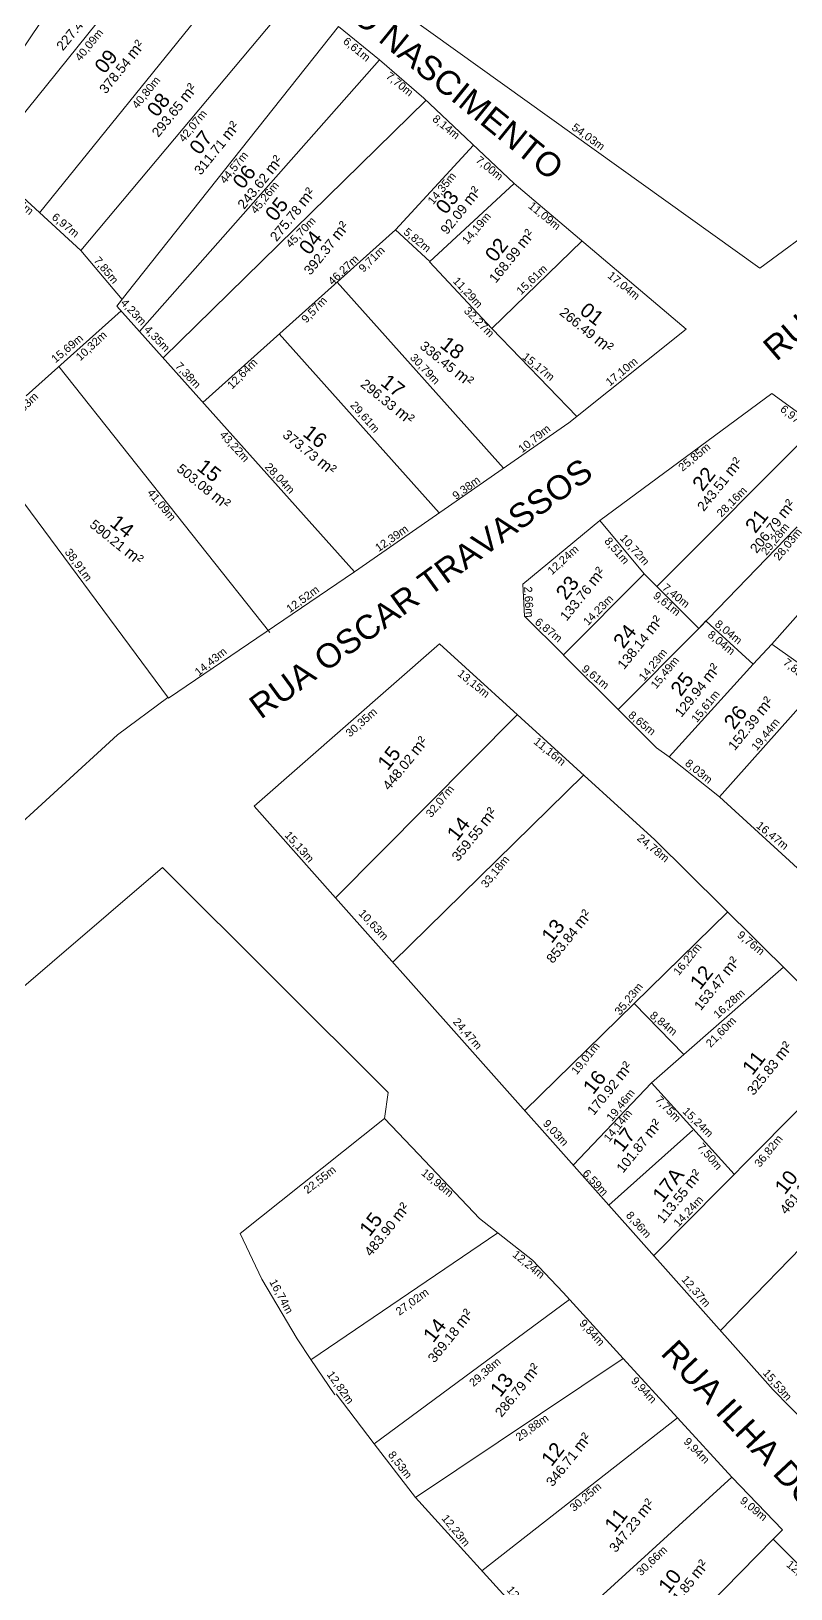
# Model space of a CAD drawing. Header units: metres. Extents: x 3808 to 8215, y 2374 to 6187.
# Drawn here: x 5863.4 to 5958.3, y 3714.8 to 3909.4 of the extents above; entities that cross this region are included whole.
import ezdxf

# ---------------------------------------------------------------- set-up
doc = ezdxf.new("R2010")
doc.units = ezdxf.units.M
doc.linetypes.add('CENTER', pattern=[2, 1.25, -0.25, 0.25, -0.25])
for name, color, linetype in [('0 - Cotas', 7, 'Continuous'), ('0 - Linhas Quadras', 7, 'Continuous'), ('0 - Nome Ruas', 7, 'CENTER'), ('0 - Numero de Lotes', 6, 'Continuous'), ('0 - Área Dos Lotes', 1, 'Continuous'), ('COTAS', 7, 'Continuous'), ('Fluxo', 170, 'Continuous')]:
    doc.layers.add(name, color=color, linetype=linetype)
doc.styles.add('Arial', font='arial.ttf')
doc.styles.add('pedro', font='arial.ttf', dxfattribs={"height": 3})
doc.dimstyles.new('Copy(2) of ISO-25', dxfattribs={"dimtxt": 1, "dimasz": 2.5, "dimexe": 1.25, "dimexo": 0.625, "dimgap": 0.2, "dimtad": 1, "dimtoh": 1, "dimlfac": 1, "dimzin": 1, "dimtxsty": 'Arial', "dimblk": 'NONE', "dimcen": 0, "dimse1": 1, "dimse2": 1, "dimsd1": 1, "dimsd2": 1, "dimclrt": 256, "dimaunit": 1, "dimadec": 3, "dimazin": 0, "dimtfac": 1, "dimtmove": 0, "dimatfit": 3, "dimldrblk": 'NONE', "dimfxl": 1, "dimtolj": 1, "dimtzin": 0, "dimarcsym": 0})

# ---------------------------------------------------------------- blocks, each defined once
blk = doc.blocks.new('*D6315')
at = {"layer": 'Defpoints', "color": 0, "linetype": 'Continuous', "transparency": 16777216}
for p in [(5761.16, 3778.97), (5950.02, 3536.64), (5947.98, 3535.06)]:
    blk.add_point(p, dxfattribs=at)
at = {"layer": 'COTAS', "linetype": 'Continuous', "lineweight": 5, "transparency": 16777216, "insert": (5854.18, 3656.71), "char_height": 1, "attachment_point": 5, "rotation": 307.9315, "style": 'Arial'}
blk.add_mtext('\\A1;307,23m', dxfattribs=at)
blk = doc.blocks.new('_None')

msp = doc.modelspace()

# ---------------------------------------------------------------- hatches: boundary and pattern name
at = {"layer": 'Fluxo', "lineweight": 5}
h = msp.add_hatch(dxfattribs=at)
h.set_pattern_fill('ANSI32', color=256, scale=0.15)
h.set_pattern_definition([(45, (-581.274, 256.0805), (-1.01027881, 1.01027881), []), (45, (-580.6005, 256.0805), (-1.01027881, 1.01027881), [])])
edge = h.paths.add_edge_path()
edge.add_arc((6409.322, 3934.822), 605.94, 215.558436, 220.888153)
edge.add_arc((6409.322, 3934.822), 601.94, 215.558436, 220.888153)
edge.add_line((5951.237, 3538.183), (5954.261, 3540.801))
edge.add_arc((10925.118, 7550.386), 6385.997, 217.3930198, 218.3872368)
edge.add_arc((10925.118, 7550.386), 6389.997, 217.3930198, 218.3872368)
edge.add_arc((8022.058, 5423.597), 2788.956, 216.17081, 218.897105)
edge.add_arc((8022.058, 5423.597), 2792.956, 216.17081, 218.897105)
edge.add_arc((6561.25, 4446.689), 1035.746, 216.369866, 220.234553)
edge.add_arc((6561.25, 4446.689), 1039.746, 216.369866, 220.234553)
edge.add_line((5727.223, 3832.546), (5655.544, 3923.802))
edge.add_line((5724.078, 3830.075), (5652.399, 3921.332))
edge.add_line((5655.674, 3923.617), (5438.849, 4274.969))
edge.add_line((5652.27, 3921.517), (5435.445, 4272.868))

# ---------------------------------------------------------------- linework, layer by layer
at = {"layer": '0 - Linhas Quadras', "linetype": 'Continuous', "lineweight": 5}
for p, q in [((5854.544, 3895.688, 0), (5876.836, 3928.794, 0)), ((5882.662, 3924.239, 0), (5857.528, 3893.011, 0)), ((5890.075, 3918.442, 0), (5864.417, 3886.722, 0)), ((5869.574, 3882.015, 0), (5896.133, 3913.693, 0)), ((5875.373, 3876.72, 0), (5901.76, 3909.974, 0)), ((5901.76, 3909.974, 0), (5906.905, 3905.823, 0)), ((5954.455, 3879.781, 0), (5910.513, 3911.212, 0)), ((5906.905, 3905.823, 0), (5876.914, 3871.873, 0)), ((5906.905, 3905.823, 0), (5912.459, 3901.015, 0)), ((5847.389, 3902.268, 0), (5869.574, 3882.015, 0)), ((5912.723, 3900.765, 0), (5879.852, 3868.592, 0)), ((5912.459, 3901.015, 0), (5923.759, 3890.348, 0)), ((5979.683, 3898.357, 0), (5954.455, 3879.781, 0)), ((5918.656, 3895.165, 0), (5908.916, 3884.592, 0)), ((5923.759, 3890.348, 0), (5913.139, 3880.58, 0)), ((5923.759, 3890.348, 0), (5945.255, 3872.187, 0)), ((5908.916, 3884.592, 0), (5884.839, 3863.025, 0)), ((5908.916, 3884.592, 0), (5913.205, 3880.641, 0)), ((5932.233, 3883.189, 0), (5920.934, 3872.262, 0)), ((5869.574, 3882.015, 0), (5874.715, 3875.891, 0)), ((5913.139, 3880.58, 0), (5920.934, 3872.262, 0)), ((5875.373, 3876.72, 0), (5874.057, 3875.062, 0)), ((5922.398, 3854.809, 0), (5901.595, 3878.033, 0)), ((5874.057, 3875.062, 0), (5903.787, 3841.872, 0)), ((5862.748, 3863.862, 0), (5874.589, 3874.468, 0)), ((5914.381, 3849.236, 0), (5894.376, 3871.568, 0)), ((5920.934, 3872.262, 0), (5931.557, 3861.276, 0)), ((5945.255, 3872.187, 0), (5930.565, 3860.485, 0)), ((5893.177, 3834.27, 0), (5866.803, 3867.494, 0)), ((5934.442, 3848.282, 0), (5955.944, 3864.125, 0)), ((5955.944, 3864.125, 0), (5967.247, 3855.939, 0)), ((5930.565, 3860.485, 0), (5903.787, 3841.872, 0)), ((5941.557, 3840.032, 0), (5961.596, 3860.032, 0)), ((5856.599, 3858.353, 0), (5880.507, 3826.064, 0)), ((5967.247, 3855.939, 0), (5946.834, 3834.792, 0)), ((5955.942, 3832.835, 0), (5972.623, 3851.574, 0)), ((5924.83, 3840.319, 0), (5934.442, 3848.282, 0)), ((5934.442, 3848.282, 0), (5939.98, 3841.598, 0)), ((5880.507, 3826.064, 0), (5903.787, 3841.872, 0)), ((5939.98, 3841.598, 0), (5929.924, 3831.469, 0)), ((5939.98, 3841.598, 0), (5946.834, 3834.792, 0)), ((5925.025, 3836.333, 0), (5924.83, 3840.319, 0)), ((5929.924, 3831.469, 0), (5925.025, 3836.333, 0)), ((5946.834, 3834.792, 0), (5947.683, 3835.724, 0)), ((5947.723, 3835.687, 0), (5952.217, 3831.595, 0)), ((5946.834, 3834.792, 0), (5936.757, 3824.643, 0)), ((5891.225, 3812.576, 0), (5914.397, 3832.856, 0)), ((5914.397, 3832.856, 0), (5941.31, 3808.363, 0)), ((5953.636, 3830.303, 0), (5955.942, 3832.835, 0)), ((5955.942, 3832.835, 0), (5962.348, 3828.272, 0)), ((5936.757, 3824.643, 0), (5929.903, 3831.448, 0)), ((5953.636, 3830.303, 0), (5943.111, 3818.744, 0)), ((5952.217, 3831.595, 0), (5953.636, 3830.303, 0)), ((5962.348, 3828.272, 0), (5949.395, 3813.748, 0)), ((5874.133, 3821.496, 0), (5880.434, 3826.162, 0)), ((5924.135, 3823.994, 0), (5901.414, 3801.125, 0)), ((5936.757, 3824.643, 0), (5941.552, 3819.883, 0)), ((5811.445, 3764.154, 0), (5874.133, 3821.496, 0)), ((5943.111, 3818.744, 0), (5941.552, 3819.883, 0)), ((5949.395, 3813.748, 0), (5943.111, 3818.744, 0)), ((5932.402, 3816.47, 0), (5908.573, 3793.081, 0)), ((5901.414, 3801.125, 0), (5891.225, 3812.576, 0)), ((5949.395, 3813.748, 0), (5961.589, 3802.634, 0)), ((5941.31, 3808.363, 0), (5975.863, 3774.165, 0)), ((5879.782, 3804.911, 0), (5810.955, 3746.009, 0)), ((5917.185, 3783.402, 0), (5901.414, 3801.125, 0)), ((5950.421, 3799.346, 0), (5925.052, 3774.563, 0)), ((5950.421, 3799.346, 0), (5938.738, 3787.933, 0)), ((5957.39, 3792.448, 0), (5940.898, 3778.014, 0)), ((5938.738, 3787.933, 0), (5944.957, 3781.566, 0)), ((5935.572, 3762.74, 0), (5917.185, 3783.402, 0)), ((5941.193, 3756.423, 0), (5967.22, 3782.719, 0)), ((5940.898, 3778.014, 0), (5931.134, 3767.728, 0)), ((5951.26, 3766.594, 0), (5940.898, 3778.014, 0)), ((5907.972, 3776.817, 0), (5907.542, 3773.576, 0)), ((5907.542, 3773.576, 0), (5889.503, 3759.171, 0)), ((5911.773, 3769.121, 0), (5907.542, 3773.576, 0)), ((5975.863, 3774.165, 0), (5949.525, 3747.061, 0)), ((5946.074, 3772.099, 0), (5935.566, 3762.747, 0)), ((5919.418, 3761.074, 0), (5911.773, 3769.121, 0)), ((5956.121, 3739.649, 0), (5935.572, 3762.74, 0)), ((5926.037, 3755.864, 0), (5919.418, 3761.074, 0)), ((5889.503, 3759.171, 0), (5892.176, 3753.476, 0)), ((5921.682, 3759.292, 0), (5898.34, 3743.404, 0)), ((5926.037, 3755.864, 0), (5929.851, 3751.831, 0)), ((5892.176, 3753.476, 0), (5896.62, 3746.025, 0)), ((5930.669, 3750.935, 0), (5906.253, 3732.914, 0)), ((5937.381, 3743.585, 0), (5929.851, 3751.831, 0)), ((5896.62, 3746.025, 0), (5898.31, 3743.466, 0)), ((5898.309, 3743.449, 0), (5901.314, 3739.035, 0)), ((5937.381, 3743.585, 0), (5911.385, 3726.201, 0)), ((5950.934, 3728.743, 0), (5937.381, 3743.585, 0)), ((5906.253, 3732.914, 0), (5901.484, 3739.151, 0)), ((5987.224, 3707.836, 0), (5956.121, 3739.649, 0)), ((5944.157, 3736.164, 0), (5919.707, 3717.053, 0)), ((5906.253, 3732.914, 0), (5911.385, 3726.201, 0)), ((5950.934, 3728.743, 0), (5928.029, 3707.905, 0)), ((5957.288, 3722.153, 0), (5950.934, 3728.743, 0)), ((5911.385, 3726.201, 0), (5928.029, 3707.905, 0)), ((5956.134, 3720.984, 0), (5935.149, 3699.74, 0)), ((5956.134, 3720.984, 0), (5957.288, 3722.153, 0)), ((5973.367, 3703.738, 0), (5956.134, 3720.984, 0))]:
    msp.add_line(p, q, dxfattribs=at)
at = {"layer": '0 - Linhas Quadras', "lineweight": 5}
msp.add_line((5879.782, 3804.911, 0), (5907.972, 3776.817, 0), dxfattribs=at)

# ---------------------------------------------------------------- texts
at = {"layer": '0 - Cotas', "lineweight": 5, "style": 'Arial'}
for s, rotation, p in [('40,09m', 50.93117, (5869.502, 3905.567, 0)), ('6,61m', 320.93117, (5902.25, 3907.973, 0)), ('7,70m', 320.93117, (5907.609, 3903.62, 0)), ('40,80m', 50.93117, (5876.636, 3899.625, 0)), ('42,07m', 50.93117, (5882.471, 3895.45, 0)), ('8,14m', 320.93117, (5913.429, 3898.271, 0)), ('54,03m', 324.42485, (5930.835, 3897.168, 0)), ('44,57m', 50.93117, (5887.62, 3890.25, 0)), ('7,00m', 320.93117, (5918.84, 3893.131, 0)), ('45,26m', 50.93117, (5891.471, 3886.493, 0)), ('14,35m', 50.93117, (5913.609, 3887.654, 0)), ('37,84m', 320.93117, (5859.539, 3889.302, 0)), ('6,97m', 320.93117, (5865.839, 3886.001, 0)), ('14,19m', 49.43525, (5917.881, 3882.69, 0)), ('11,09m', 320.93117, (5925.423, 3887.408, 0)), ('45,70m', 46.19244, (5895.797, 3882.263, 0)), ('5,82m', 320.93117, (5909.818, 3884.14, 0)), ('9,71m', 44.54633, (5904.884, 3879.201, 0)), ('7,85m', 309.87961, (5871.117, 3880.718, 0)), ('46,27m', 43.88864, (5901.04, 3877.605, 0)), ('11,29m', 313.01663, (5916.003, 3878.122, 0)), ('15,61m', 43.72532, (5924.601, 3876.382, 0)), ('17,04m', 320.93117, (5935.329, 3878.699, 0)), ('4,23m', 312.94074, (5874.482, 3875.391, 0)), ('9,57m', 46.42121, (5897.753, 3872.853, 0)), ('32,27m', 314.80752, (5917.377, 3874.373, 0)), ('15,69m', 39.8023, (5866.386, 3867.89, 0)), ('10,32m', 42.80824, (5869.499, 3868.141, 0)), ('4,35m', 314.05553, (5877.402, 3872.042, 0)), ('30,79m', 313.44192, (5910.639, 3868.559, 0)), ('15,17m', 320.93117, (5924.665, 3868.567, 0)), ('7,38m', 313.39838, (5881.284, 3867.495, 0)), ('12,64m', 45.43067, (5888.469, 3864.602, 0)), ('17,10m', 39.78621, (5935.696, 3864.99, 0)), ('13,53m', 44.02604, (5860.989, 3860.413, 0)), ('29,61m', 311.62941, (5903.173, 3862.613, 0)), ('6,97m', 320.93117, (5956.902, 3862.022, 0)), ('43,22m', 312.64595, (5886.854, 3858.9, 0)), ('10,79m', 38.4132, (5924.733, 3856.658, 0)), ('25,85m', 39.37123, (5944.776, 3854.343, 0)), ('28,04m', 313.34323, (5892.491, 3854.903, 0)), ('9,38m', 35.96232, (5916.47, 3850.82, 0)), ('41,09m', 309.88434, (5877.799, 3851.689, 0)), ('28,16m', 45.40849, (5949.659, 3848.6, 0)), ('12,39m', 34.99929, (5906.796, 3844.304, 0)), ('29,28m', 50.93117, (5955.277, 3843.828, 0)), ('8,51m', 310.65617, (5934.951, 3845.648, 0)), ('10,72m', 312.36955, (5936.883, 3846.006, 0)), ('28,03m', 50.93117, (5956.852, 3843.171, 0)), ('38,91m', 306.51757, (5867.497, 3844.306, 0)), ('12,24m', 42.3635, (5928.459, 3841.411, 0)), ('12,52m', 35.9772, (5895.704, 3836.681, 0)), ('2,66m', 273.20653, (5924.977, 3839.997, 0)), ('7,40m', 320.93117, (5942.161, 3839.721, 0)), ('14,23m', 45.54662, (5932.962, 3835.071, 0)), ('9,61m', 320.93117, (5941.02, 3838.7, 0)), ('6,87m', 320.93117, (5926.234, 3835.423, 0)), ('8,04m', 320.93117, (5948.728, 3835.165, 0)), ('8,04m', 320.93117, (5947.838, 3833.831, 0)), ('14,43m', 39.13896, (5884.304, 3828.786, 0)), ('14,23m', 50.93117, (5939.997, 3828.137, 0)), ('9,61m', 320.93117, (5932.087, 3829.569, 0)), ('15,49m', 50.93117, (5941.498, 3827.157, 0)), ('7,85m', 320.93117, (5957.278, 3830.374, 0)), ('13,15m', 320.93117, (5916.569, 3828.976, 0)), ('15,61m', 50.93117, (5946.576, 3822.943, 0)), ('30,35m', 41.30206, (5903.205, 3821.143, 0)), ('8,65m', 320.93117, (5937.912, 3823.786, 0)), ('19,44m', 50.93117, (5954.073, 3819.429, 0)), ('11,16m', 320.93117, (5926.079, 3820.487, 0)), ('8,03m', 320.93117, (5945.011, 3817.769, 0)), ('32,07m', 50.93117, (5913.369, 3811.077, 0)), ('16,47m', 320.93117, (5953.911, 3809.989, 0)), ('15,13m', 312.07431, (5894.964, 3808.906, 0)), ('24,78m', 320.93117, (5939.005, 3808.431, 0)), ('33,18m', 50.93117, (5920.27, 3802.283, 0)), ('10,63m', 313.24202, (5904.205, 3799.127, 0)), ('9,76m', 320.93117, (5951.536, 3796.331, 0)), ('16,22m', 50.93117, (5944.321, 3791.346, 0)), ('35,23m', 50.93117, (5936.969, 3786.388, 0)), ('16,28m', 41.87266, (5949.194, 3785.983, 0)), ('24,47m', 311.18727, (5916.016, 3785.589, 0)), ('8,84m', 320.93117, (5940.605, 3786.273, 0)), ('21,60m', 45.69152, (5948.308, 3782.366, 0)), ('19,01m', 50.93117, (5931.563, 3778.954, 0)), ('19,46m', 50.93117, (5935.956, 3773.122, 0)), ('7,75m', 313.81242, (5941.303, 3775.828, 0)), ('9,03m', 312.94883, (5927.255, 3772.859, 0)), ('14,14m', 50.93117, (5935.615, 3770.554, 0)), ('15,24m', 315.89313, (5944.705, 3774.356, 0)), ('7,50m', 310.6889, (5946.559, 3769.983, 0)), ('36,82m', 50.93117, (5954.446, 3767.38, 0)), ('22,55m', 38.11781, (5897.905, 3764.089, 0)), ('19,98m', 320.93117, (5912.036, 3766.616, 0)), ('6,59m', 313.08477, (5932.216, 3766.637, 0)), ('14,24m', 46.90295, (5944.278, 3759.932, 0)), ('8,36m', 312.02408, (5937.641, 3761.412, 0)), ('12,24m', 320.93117, (5923.436, 3756.408, 0)), ('16,74m', 298.44572, (5893.092, 3753.155, 0)), ('27,02m', 35.90613, (5909.391, 3748.898, 0)), ('12,37m', 310.85929, (5944.586, 3753.416, 0)), ('9,84m', 312.35506, (5931.804, 3747.916, 0)), ('29,38m', 40.87931, (5918.649, 3739.984, 0)), ('12,82m', 305.58257, (5900.266, 3741.574, 0)), ('9,94m', 312.98509, (5938.283, 3740.718, 0)), ('15,53m', 311.16241, (5954.751, 3741.724, 0)), ('29,88m', 35.5221, (5924.362, 3733.198, 0)), ('9,94m', 314.53789, (5944.847, 3733.107, 0)), ('8,53m', 307.98474, (5907.909, 3731.525, 0)), ('30,25m', 40.42616, (5931.2, 3724.39, 0)), ('9,09m', 320.93117, (5951.874, 3725.646, 0)), ('12,23m', 309.54575, (5914.601, 3723.574, 0)), ('30,66m', 43.34325, (5939.587, 3716.352, 0)), ('12,04m', 320.93117, (5957.679, 3717.679, 0)), ('12,23m', 310.15626, (5922.728, 3714.633, 0))]:
    msp.add_text(s, height=1, rotation=rotation, dxfattribs=at).set_placement(p)
at = {"layer": '0 - Nome Ruas', "linetype": 'Continuous', "lineweight": 5, "style": 'pedro'}
for s, rotation, p in [('RUA JOÃO NASCIMENTO', 320.94512, (5889.083, 3922.443, 0)), ('RUA OSCAR TRAVASSOS', 40.61229, (5956.512, 3868.064, 0)), ('RUA OSCAR TRAVASSOS', 36.09697, (5892.054, 3823.355, 0)), ('RUA ILHA DO BANANAL', 313.07811, (5941.931, 3744.134, 0))]:
    msp.add_text(s, height=3, rotation=rotation, dxfattribs=at).set_placement(p)
at = {"layer": '0 - Numero de Lotes', "lineweight": 5, "style": 'Arial'}
for s, rotation, p in [('09', 51.92725, (5872.545, 3903.967, -540.279)), ('08', 51.92725, (5879.103, 3898.542, -540.279)), ('07', 51.92725, (5884.411, 3893.827, -540.279)), ('06', 51.92725, (5889.82, 3889.541, -540.279)), ('05', 51.92725, (5893.879, 3885.511, -540.279)), ('03', 51.92725, (5915.198, 3886.397, -540.279)), ('04', 51.92725, (5898.118, 3881.323, -540.279)), ('02', 51.92725, (5921.364, 3880.421, -540.279)), ('01', 321.92725, (5931.797, 3874.227, -540.279)), ('18', 321.92725, (5914.344, 3870.003, -540.279)), ('17', 321.92725, (5906.914, 3865.273, -540.279)), ('16', 321.92725, (5897.19, 3858.932, -540.279)), ('15', 321.92725, (5883.948, 3854.681, -540.279)), ('22', 51.92725, (5947.283, 3851.801, -540.279)), ('21', 51.92725, (5953.892, 3846.56, -540.279)), ('14', 321.92725, (5873.061, 3847.703, -540.279)), ('23', 51.92725, (5930.223, 3838.207, -540.279)), ('24', 51.92725, (5937.396, 3832.147, -540.279)), ('25', 51.92725, (5944.561, 3826.173, -540.279)), ('26', 51.92725, (5951.229, 3822.023, -540.279)), ('15', 51.92725, (5907.933, 3816.927, -540.279)), ('14', 51.92725, (5916.605, 3808.094, -540.279)), ('13', 51.92725, (5928.425, 3795.333, -540.279)), ('12', 51.92725, (5946.987, 3789.535, -540.279)), ('11', 51.92725, (5953.521, 3778.849, -540.279)), ('16', 51.92725, (5933.611, 3776.44, -540.279)), ('17', 51.92725, (5937.275, 3769.245, -540.279)), ('17A', 51.92725, (5942.303, 3762.948, -540.279)), ('10', 51.92725, (5957.582, 3763.946, -540.279)), ('15', 51.92725, (5905.654, 3758.693, -540.279)), ('14', 51.92725, (5913.618, 3745.44, -540.279)), ('13', 51.92725, (5922.008, 3738.63, -540.279)), ('12', 51.92725, (5928.397, 3729.968, -540.279)), ('11', 51.92725, (5936.294, 3721.735, -540.279)), ('10', 51.92725, (5943.031, 3714.114, -540.279))]:
    msp.add_text(s, height=1.8197, rotation=rotation, dxfattribs=at).set_placement(p)
at = {"layer": '0 - Área Dos Lotes', "lineweight": 5, "style": 'Arial'}
for s, height, rotation, p in [('227.42 ', 1.2, 50.93117, (5867.326, 3906.865, 0)), ('m²', 1.4, 50.93117, (5876.215, 3905.812, 0)), ('378.54 ', 1.2, 50.93117, (5872.69, 3901.469, 0)), ('m²', 1.4, 50.93117, (5882.787, 3900.403, 0)), ('293.65 ', 1.2, 50.93117, (5879.262, 3896.061, 0)), ('m²', 1.4, 50.93117, (5888.081, 3895.672, 0)), ('311.71 ', 1.2, 50.93117, (5884.556, 3891.33, 0)), ('m²', 1.4, 50.93117, (5893.503, 3891.403, 0)), ('243.62 ', 1.2, 50.93117, (5889.978, 3887.06, 0)), ('m²', 1.4, 50.93117, (5897.563, 3887.372, 0)), ('m²', 1.4, 50.93117, (5918.281, 3887.519, 0)), ('275.78 ', 1.2, 50.93117, (5894.038, 3883.03, 0)), ('92.09 ', 1.2, 50.93117, (5915.344, 3883.9, 0)), ('m²', 1.4, 50.93117, (5901.788, 3883.168, 0)), ('m²', 1.4, 50.93117, (5924.963, 3882.179, 0)), ('392.37 ', 1.2, 50.93117, (5898.263, 3878.826, 0)), ('168.99 ', 1.2, 50.93117, (5921.438, 3877.836, 0)), ('266.49 ', 1.2, 320.93117, (5929.316, 3874.068, 0)), ('m²', 1.4, 320.93117, (5933.659, 3870.543, 0)), ('336.45 ', 1.2, 320.93117, (5911.846, 3869.858, 0)), ('m²', 1.4, 320.93117, (5916.189, 3866.333, 0)), ('296.33 ', 1.2, 320.93117, (5904.433, 3865.115, 0)), ('m²', 1.4, 320.93117, (5908.776, 3861.59, 0)), ('373.73 ', 1.2, 320.93117, (5894.693, 3858.787, 0)), ('503.08 ', 1.2, 320.93117, (5881.451, 3854.535, 0)), ('m²', 1.4, 320.93117, (5899.035, 3855.262, 0)), ('m²', 1.4, 50.93117, (5950.967, 3853.662, 0)), ('243.51 ', 1.2, 50.93117, (5947.441, 3849.32, 0)), ('m²', 1.4, 320.93117, (5885.794, 3851.01, 0)), ('m²', 1.4, 50.93117, (5957.576, 3848.421, 0)), ('590.21 ', 1.2, 320.93117, (5870.564, 3847.557, 0)), ('206.79 ', 1.2, 50.93117, (5954.05, 3844.078, 0)), ('m²', 1.4, 320.93117, (5874.907, 3844.032, 0)), ('m²', 1.4, 50.93117, (5933.823, 3839.964, 0)), ('133.76 ', 1.2, 50.93117, (5930.298, 3835.622, 0)), ('m²', 1.4, 50.93117, (5940.996, 3833.905, 0)), ('138.14 ', 1.2, 50.93117, (5937.471, 3829.562, 0)), ('m²', 1.4, 50.93117, (5948.16, 3827.931, 0)), ('129.94 ', 1.2, 50.93117, (5944.635, 3823.588, 0)), ('m²', 1.4, 50.93117, (5954.829, 3823.781, 0)), ('152.39 ', 1.2, 50.93117, (5951.304, 3819.438, 0)), ('m²', 1.4, 50.93117, (5911.634, 3818.81, 0)), ('448.02 ', 1.2, 50.93117, (5908.109, 3814.468, 0)), ('m²', 1.4, 50.93117, (5920.275, 3809.939, 0)), ('359.55 ', 1.2, 50.93117, (5916.75, 3805.596, 0)), ('m²', 1.4, 50.93117, (5932.097, 3797.18, 0)), ('853.84 ', 1.2, 50.93117, (5928.572, 3792.837, 0)), ('m²', 1.4, 50.93117, (5950.587, 3791.293, 0)), ('153.47 ', 1.2, 50.93117, (5947.062, 3786.95, 0)), ('m²', 1.4, 50.93117, (5957.192, 3780.694, 0)), ('m²', 1.4, 50.93117, (5937.211, 3778.198, 0)), ('325.83 ', 1.2, 50.93117, (5953.666, 3776.352, 0)), ('170.92 ', 1.2, 50.93117, (5933.685, 3773.856, 0)), ('m²', 1.4, 50.93117, (5940.875, 3771.003, 0)), ('101.87 ', 1.2, 50.93117, (5937.35, 3766.66, 0)), ('m²', 1.4, 50.93117, (5945.902, 3764.706, 0)), ('461.15 ', 1.2, 50.93117, (5957.758, 3761.486, 0)), ('113.55 ', 1.2, 50.93117, (5942.377, 3760.363, 0)), ('m²', 1.4, 50.93117, (5909.355, 3760.576, 0)), ('483.90 ', 1.2, 50.93117, (5905.83, 3756.234, 0)), ('m²', 1.4, 50.93117, (5917.289, 3747.285, 0)), ('369.18 ', 1.2, 50.93117, (5913.764, 3742.943, 0)), ('m²', 1.4, 50.93117, (5925.692, 3740.491, 0)), ('286.79 ', 1.2, 50.93117, (5922.166, 3736.149, 0)), ('m²', 1.4, 50.93117, (5932.067, 3731.812, 0)), ('346.71 ', 1.2, 50.93117, (5928.542, 3727.47, 0)), ('m²', 1.4, 50.93117, (5939.965, 3723.58, 0)), ('347.23 ', 1.2, 50.93117, (5936.44, 3719.238, 0)), ('m²', 1.4, 50.93117, (5946.702, 3715.959, 0)), ('311.85 ', 1.2, 50.93117, (5943.177, 3711.617, 0))]:
    msp.add_text(s, height=height, rotation=rotation, dxfattribs=at).set_placement(p)

# ---------------------------------------------------------------- dimensions: what is measured, and where the dimension line sits
at = {"layer": 'COTAS', "linetype": 'Continuous', "lineweight": 5}
dim = msp.add_aligned_dim(p1=(5761.159, 3778.97), p2=(5950.018, 3536.645), distance=-2.585, dimstyle='Copy(2) of ISO-25', override={"dimpost": 'm'}, dxfattribs=at)
dim.commit()
dim.dimension.update_dxf_attribs({"geometry": '*D6315', "text_midpoint": (5854.181, 3656.711)})

doc.saveas('drawing.dxf')
